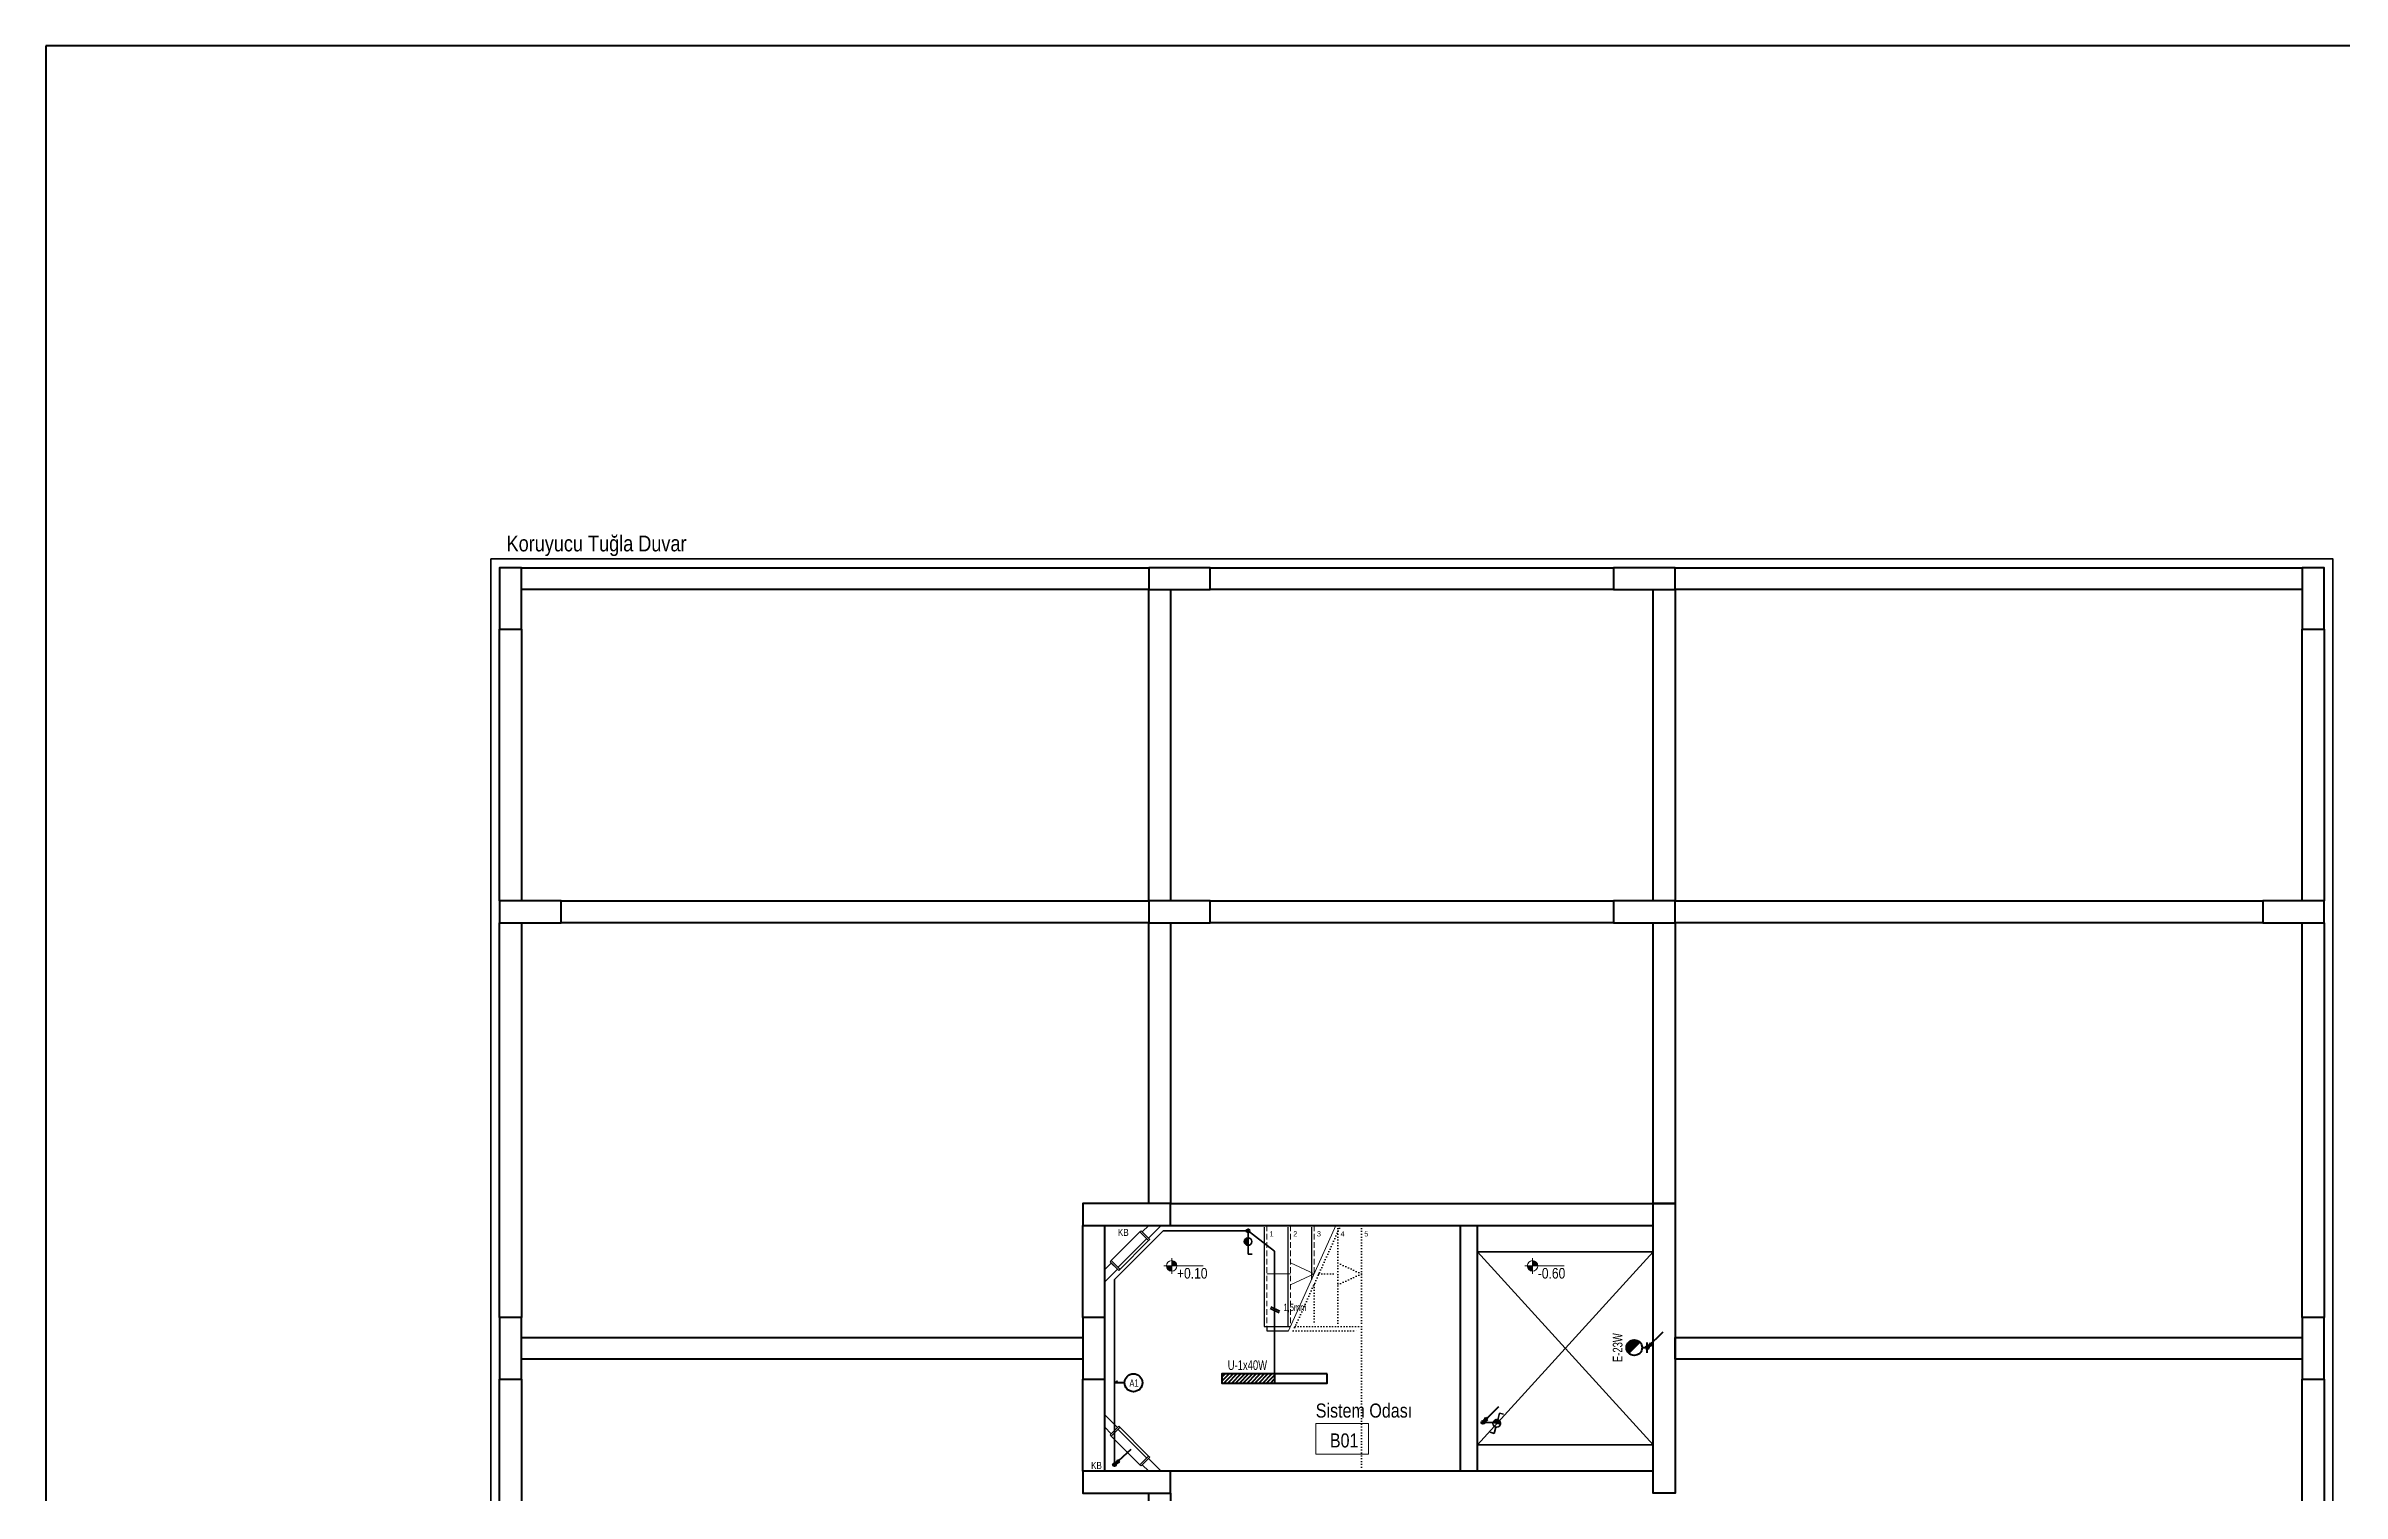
# Model space of a CAD drawing. Header units: millimetres. Extents: x 1852829 to 1882754, y -270850 to -231658.
# Drawn here: x 1853005 to 1855623, y -247996 to -246346 of the extents above; entities that cross this region are included whole.
import ezdxf
from ezdxf.enums import TextEntityAlignment as Align

# ---------------------------------------------------------------- set-up
doc = ezdxf.new("R2010")
doc.units = ezdxf.units.MM
for name, pattern in [('CONTINOUS', [0]), ('CONTINU', [0]), ('izdüşüm arka', [3.175, 0, -3.175]), ('izdüşüm ön', [9.525, 6.35, -3.175]), ('su yalıtım', [30, 12, -18])]:
    doc.linetypes.add(name, pattern=pattern)
for name, color, linetype, lineweight in [('a_ba', 6, 'Continuous', 50), ('a_doğrama', 251, 'Continuous', 20), ('a_duvar', 251, 'Continuous', 35), ('a_görünüş', 32, 'Continuous', 25), ('a_görünüş_ince', 8, 'Continuous', 20), ('a_izdüşüm_arka', 251, 'izdüşüm arka', 30), ('a_izdüşüm_ön', 6, 'izdüşüm ön', 9), ('a_not_kot', 251, 'Continuous', 13), ('a_not_mahal', 253, 'Continuous', 5), ('a_not_misc', 144, 'Continuous', 5), ('a_not_text', 7, 'Continuous', 13), ('a_yalıtım_su', 7, 'su yalıtım', 13), ('a_çerçeve_line', 7, 'Continuous', 50), ('Aydınlatma', 4, 'CONTINOUS', 35), ('Aydınlatma_', 3, 'Continuous', 40), ('Genel', 4, 'CONTINOUS', 40), ('genell', 4, 'Continuous', 25), ('Priz', 6, 'CONTINOUS', 40)]:
    doc.layers.add(name, color=color, linetype=linetype, lineweight=lineweight)
doc.styles.add('Grupcad', font='arial.ttf', dxfattribs={"width": 0.7})
doc.styles.add('OL', font='tsimplex.shx', dxfattribs={"width": 0.8, "height": 12})
doc.styles.get("Standard").update_dxf_attribs({"font": 'ARIALN.TTF'})

# ---------------------------------------------------------------- blocks, each defined once
blk = doc.blocks.new('sembol_kot')
at = {"layer": 'a_not_kot'}
for points in [[(0, 10), (0, 0), (10, 0, 0.414214)], [(0, 0), (-10, 0, 0.414214), (0, -10)]]:
    blk.add_hatch(color=256, dxfattribs=at).paths.add_polyline_path(points)
for p, q in [((0, 15), (0, -15)), ((-15, 0), (60, 0))]:
    blk.add_line(p, q, dxfattribs=at)
blk.add_circle((0, 0), 10, dxfattribs=at)
blk = doc.blocks.new('ASAGIDAN GELEN HAT')
at = {"linetype": 'Continuous'}
blk.add_hatch(color=0, dxfattribs=at).paths.add_polyline_path([(-5.7, -3.4), (-3.5, -5.6), (0, 0)])
h = blk.add_hatch(color=7, dxfattribs=at)
edge = h.paths.add_edge_path()
edge.add_arc((0, 0), 1.75, 0, 360)
at = {"color": 0, "linetype": 'Continuous'}
for p, q in [((-17.8, -17.8), (0, 0)), ((0, 0), (-5.7, -3.4)), ((0, 0), (-3.5, -5.6)), ((-5.7, -3.4), (-3.5, -5.6))]:
    blk.add_line(p, q, dxfattribs=at)
at = {"color": 7, "linetype": 'Continuous'}
blk.add_circle((0, 0), 1.75, dxfattribs=at)
blk = doc.blocks.new('1x40W')
at = {"layer": 'Aydınlatma_', "linetype": 'Continuous'}
h = blk.add_hatch(dxfattribs=at)
h.set_pattern_fill('ANSI31', color=24, scale=25, style=0)
h.set_pattern_definition([(45, (-100917.4605, -42739.956), (-2.20970869, 2.20970869), [])])
h.paths.add_polyline_path([(0, 5.2), (-60, 5.2), (-60, -5.2), (0, -5.2)])
at = {"layer": 'Aydınlatma_', "color": 1, "linetype": 'CONTINU'}
blk.add_line((0, 5.2), (0, -5.2), dxfattribs=at)
blk.add_lwpolyline([(60, 5.2), (-60, 5.2), (-60, -5.2), (60, -5.2)], close=True, dxfattribs=at)
at = {"layer": 'Aydınlatma_', "color": 4, "linetype": 'CONTINU', "style": 'Grupcad', "width": 0.7, "flags": 8}
blk.add_attdef('U-1X40W', text='', height=11, dxfattribs=at).set_placement((-31, 15.2), align=Align.MIDDLE_CENTER)
blk = doc.blocks.new('ETANJ NORMAL ANAHTAR')
at = {"layer": 'Aydınlatma', "linetype": 'CONTINU'}
h = blk.add_hatch(color=6, dxfattribs=at)
edge = h.paths.add_edge_path()
edge.add_arc((0.1, 4.3), 4.32, 270, 450)
edge.add_line((0.1, 8.6), (0.1, 0))
at = {"layer": 'Aydınlatma', "color": 6, "linetype": 'CONTINU'}
for p, q in [((0.1, 18.8), (-4.8, 18.8)), ((0.1, 8.6), (0.1, 18.8)), ((0.1, 0), (0.1, 8.6))]:
    blk.add_line(p, q, dxfattribs=at)
blk.add_circle((0.1, 4.3), 4.32, dxfattribs=at)
blk.add_arc((0.1, 4.3), 4.32, 270, 90, dxfattribs=at)
blk = doc.blocks.new('BUAT (Enerji)')
at = {"layer": 'Priz', "linetype": 'CONTINU'}
h = blk.add_hatch(color=256, dxfattribs=at)
edge = h.paths.add_edge_path()
edge.add_arc((0, 0), 1.75, 0, 360)
blk.add_circle((0, 0), 1.75, dxfattribs=at)
blk = doc.blocks.new('L1-23W')
at = {"layer": 'Aydınlatma_', "linetype": 'CONTINU'}
h = blk.add_hatch(color=1, dxfattribs=at)
edge = h.paths.add_edge_path()
edge.add_arc((0, 14.9), 8.91, 360, 495, ccw=False)
edge.add_arc((0, 14.9), 8.91, 315, 360, ccw=False)
edge.add_line((6.3, 8.6), (-6.3, 21.2))
at = {"layer": 'Aydınlatma_', "color": 1, "linetype": 'CONTINU'}
blk.add_line((6.3, 8.6), (-6.3, 21.2), dxfattribs=at)
at = {"layer": 'Aydınlatma_', "linetype": 'CONTINU'}
blk.add_line((-6, 0), (6, 0), dxfattribs=at)
at = {"layer": 'Aydınlatma_', "linetype": 'CONTINU', "ltscale": 5}
blk.add_line((0, 6), (0, 0), dxfattribs=at)
at = {"layer": 'Aydınlatma_', "color": 1, "linetype": 'CONTINU'}
blk.add_circle((0, 14.9), 8.91, dxfattribs=at)
at = {"layer": 'Aydınlatma_', "color": 4, "linetype": 'CONTINU', "style": 'Grupcad', "width": 0.7, "flags": 8}
blk.add_attdef('L1-23W', text='', height=11, dxfattribs=at).set_placement((0, 33.8), align=Align.MIDDLE_CENTER)
blk = doc.blocks.new('ETANJ VAVIEN ANAHTAR')
at = {"layer": 'Aydınlatma', "linetype": 'CONTINU'}
h = blk.add_hatch(color=6, dxfattribs=at)
edge = h.paths.add_edge_path()
edge.add_arc((0, 4.3), 4.32, 75, 255)
edge.add_line((-1.1, 0.1), (1.1, 8.5))
at = {"layer": 'Aydınlatma', "color": 6, "linetype": 'CONTINU'}
for p, q in [((-11.6, 7.4), (-10.4, 12.1)), ((-4.2, 5.4), (-11.6, 7.4)), ((1.1, 8.5), (-1.1, 0.1)), ((4.2, 3.2), (11.4, 1.3)), ((10.1, -3.3), (11.4, 1.3))]:
    blk.add_line(p, q, dxfattribs=at)
blk.add_circle((0, 4.3), 4.32, dxfattribs=at)
blk.add_arc((0, 4.3), 4.32, 75, 255, dxfattribs=at)

msp = doc.modelspace()

# ---------------------------------------------------------------- linework, layer by layer
at = {"layer": 'a_ba', "color": 253}
for p, q in [((1854187.7, -247796.3), (1854187.7, -247691.3)), ((1854212.7, -247796.3), (1854212.7, -247691.3)), ((1854287.7, -247691.3), (1854837.7, -247691.3)), ((1854617.7, -247691.3), (1854617.7, -247971.3)), ((1854637.7, -247971.3), (1854637.7, -247691.3)), ((1854187.7, -247971.3), (1854187.7, -247866.3)), ((1854212.7, -247971.3), (1854212.7, -247866.3)), ((1854837.7, -247971.3), (1854287.7, -247971.3))]:
    msp.add_line(p, q, dxfattribs=at)
for points in [[(1853522.7, -247011.3), (1853547.7, -247011.3), (1853547.7, -246941.3), (1853522.7, -246941.3)], [(1853547.7, -246941.3), (1854262.7, -246941.3), (1854262.7, -246966.3), (1853547.7, -246966.3)], [(1854332.7, -246966.3), (1854332.7, -246941.3), (1854262.7, -246941.3), (1854262.7, -246966.3)], [(1854262.7, -246966.3), (1854287.7, -246966.3), (1854287.7, -247321.3), (1854262.7, -247321.3)], [(1854332.7, -246941.3), (1854792.7, -246941.3), (1854792.7, -246966.3), (1854332.7, -246966.3)], [(1854862.7, -246966.3), (1854862.7, -246941.3), (1854792.7, -246941.3), (1854792.7, -246966.3)], [(1854837.7, -246966.3), (1854862.7, -246966.3), (1854862.7, -247321.3), (1854837.7, -247321.3)], [(1854862.7, -246941.3), (1855577.7, -246941.3), (1855577.7, -246966.3), (1854862.7, -246966.3)], [(1855577.7, -247011.3), (1855602.7, -247011.3), (1855602.7, -246941.3), (1855577.7, -246941.3)], [(1853522.7, -247011.3), (1853547.7, -247011.3), (1853547.7, -247321.3), (1853522.7, -247321.3)], [(1855577.7, -247011.3), (1855602.7, -247011.3), (1855602.7, -247321.3), (1855577.7, -247321.3)], [(1853522.7, -247321.3), (1853522.7, -247346.3), (1853592.7, -247346.3), (1853592.7, -247321.3)], [(1853592.7, -247321.3), (1854262.7, -247321.3), (1854262.7, -247346.3), (1853592.7, -247346.3)], [(1854332.7, -247346.3), (1854332.7, -247321.3), (1854262.7, -247321.3), (1854262.7, -247346.3)], [(1854332.7, -247321.3), (1854792.7, -247321.3), (1854792.7, -247346.3), (1854332.7, -247346.3)], [(1854862.7, -247346.3), (1854862.7, -247321.3), (1854792.7, -247321.3), (1854792.7, -247346.3)], [(1854862.7, -247321.3), (1855532.7, -247321.3), (1855532.7, -247346.3), (1854862.7, -247346.3)], [(1855532.7, -247321.3), (1855532.7, -247346.3), (1855602.7, -247346.3), (1855602.7, -247321.3)], [(1853522.7, -247346.3), (1853547.7, -247346.3), (1853547.7, -247796.3), (1853522.7, -247796.3)], [(1854262.7, -247346.3), (1854287.7, -247346.3), (1854287.7, -247666.3), (1854262.7, -247666.3)], [(1854837.7, -247346.3), (1854862.7, -247346.3), (1854862.7, -247666.3), (1854837.7, -247666.3)], [(1855577.7, -247346.3), (1855602.7, -247346.3), (1855602.7, -247796.3), (1855577.7, -247796.3)], [(1854287.7, -247691.3), (1854287.7, -247666.3), (1854187.7, -247666.3), (1854187.7, -247691.3)], [(1854837.7, -247666.3), (1854862.7, -247666.3), (1854862.7, -247996.3), (1854837.7, -247996.3), (1854837.7, -247971.3), (1854837.7, -247971.3), (1854837.7, -247691.3), (1854837.7, -247691.3)], [(1853522.7, -247866.3), (1853547.7, -247866.3), (1853547.7, -247796.3), (1853522.7, -247796.3)], [(1854187.7, -247866.3), (1854212.7, -247866.3), (1854212.7, -247796.3), (1854187.7, -247796.3)], [(1855577.7, -247866.3), (1855602.7, -247866.3), (1855602.7, -247796.3), (1855577.7, -247796.3)], [(1853547.7, -247818.8), (1854187.7, -247818.8), (1854187.7, -247843.8), (1853547.7, -247843.8)], [(1854862.7, -247818.8), (1855577.7, -247818.8), (1855577.7, -247843.8), (1854862.7, -247843.8)], [(1853522.7, -247866.3), (1853547.7, -247866.3), (1853547.7, -248316.3), (1853522.7, -248316.3)], [(1855577.7, -247866.3), (1855602.7, -247866.3), (1855602.7, -248316.3), (1855577.7, -248316.3)], [(1854287.7, -247996.3), (1854287.7, -247971.3), (1854187.7, -247971.3), (1854187.7, -247996.3)], [(1854262.7, -247996.3), (1854287.7, -247996.3), (1854287.7, -248271.3), (1854262.7, -248271.3)]]:
    msp.add_lwpolyline(points, close=True, dxfattribs=at)
msp.add_lwpolyline([(1854287.7, -247666.3), (1854837.7, -247666.3)], dxfattribs=at)
at = {"layer": 'a_doğrama'}
for p, q in [((1854218.6, -247732.5), (1854220, -247734)), ((1854218.6, -247930), (1854220, -247928.6))]:
    msp.add_line(p, q, dxfattribs=at)
for points in [[(1854252.6, -247698.6), (1854254, -247697.2)], [(1854252.6, -247698.6), (1854262.5, -247708.5)], [(1854255.4, -247698.6), (1854254, -247697.2)], [(1854260.3, -247706.4), (1854227.8, -247738.9)], [(1854262.5, -247708.5), (1854228.5, -247742.4)], [(1854262.5, -247705.7), (1854263.9, -247707.1)], [(1854263.9, -247707.1), (1854262.5, -247708.5)], [(1854218.6, -247732.5), (1854220, -247731.1)], [(1854218.6, -247732.5), (1854228.5, -247742.4)], [(1854220, -247731.1), (1854229.9, -247741)], [(1854218.6, -247930), (1854228.5, -247920.1)], [(1854218.6, -247930), (1854220, -247931.4)], [(1854220, -247931.4), (1854229.9, -247921.5)], [(1854260.3, -247956.2), (1854227.8, -247923.7)], [(1854262.5, -247954.1), (1854228.5, -247920.1)], [(1854252.6, -247964), (1854262.5, -247954.1)], [(1854263.9, -247955.5), (1854262.5, -247954.1)], [(1854262.5, -247956.9), (1854263.9, -247955.5)], [(1854252.6, -247964), (1854254, -247965.4)], [(1854255.4, -247964), (1854254, -247965.4)]]:
    msp.add_lwpolyline(points, dxfattribs=at)
at = {"layer": 'a_duvar'}
for p, q in [((1854837.7, -247666.3), (1854837.7, -247666.3)), ((1854837.7, -247721.3), (1854637.7, -247721.3)), ((1854837.7, -247941.3), (1854637.7, -247941.3))]:
    msp.add_line(p, q, dxfattribs=at)
msp.add_lwpolyline([(1853512.7, -246931.3), (1855612.7, -246931.3), (1855612.7, -248731.3), (1853512.7, -248731.3)], close=True, dxfattribs=at)
for points in [[(1854262.7, -247691.3), (1854255.4, -247698.6)], [(1854255.4, -247698.6), (1854262.5, -247705.7)], [(1854276.9, -247691.3), (1854262.5, -247705.7)], [(1854220, -247734), (1854212.7, -247741.3)], [(1854227.1, -247741), (1854212.7, -247755.4)], [(1854220, -247734), (1854227.1, -247741)], [(1854227.1, -247921.5), (1854212.7, -247907.1)], [(1854220, -247928.6), (1854212.7, -247921.3)], [(1854220, -247928.6), (1854227.1, -247921.5)], [(1854255.4, -247964), (1854262.5, -247956.9)], [(1854276.9, -247971.3), (1854262.5, -247956.9)], [(1854262.7, -247971.3), (1854255.4, -247964)]]:
    msp.add_lwpolyline(points, dxfattribs=at)
at = {"layer": 'a_görünüş', "color": 251}
for p, q in [((1853005.4, -246346.5), (1853005.4, -248876.8)), ((1854394.2, -247693.3), (1854394.2, -247806.3)), ((1854421.2, -247693.3), (1854421.2, -247806.3)), ((1854448.2, -247693.3), (1854448.2, -247752.9)), ((1854394.2, -247806.3), (1854424.2, -247806.3)), ((1854397.2, -247811.3), (1854422, -247811.3))]:
    msp.add_line(p, q, dxfattribs=at)
msp.add_lwpolyline([(1854397.2, -247806.3), (1854397.2, -247811.3)], dxfattribs=at)
at = {"layer": 'a_görünüş_ince'}
for points in [[(1854252.6, -247698.6), (1854220, -247731.1)], [(1854252.6, -247964), (1854220, -247931.4)]]:
    msp.add_lwpolyline(points, dxfattribs=at)
at = {"layer": 'a_izdüşüm_arka'}
for p, q in [((1854478.2, -247691.3), (1854478.2, -247806.3)), ((1854505.2, -247691.3), (1854505.2, -247806.3)), ((1854456.7, -247746.3), (1854478.2, -247746.3)), ((1854451.2, -247758.5), (1854451.2, -247806.3)), ((1854427.4, -247811.3), (1854500.2, -247811.3)), ((1854429.7, -247806.3), (1854505.2, -247806.3))]:
    msp.add_line(p, q, dxfattribs=at)
for points in [[(1854481.5, -247691.2), (1854427.4, -247811.3)], [(1854505.2, -247746.3), (1854478.2, -247733.8)], [(1854505.2, -247746.3), (1854478.2, -247758.8)], [(1854505.2, -247806.3), (1854505.2, -247971.3)]]:
    msp.add_lwpolyline(points, dxfattribs=at)
at = {"layer": 'a_izdüşüm_ön', "color": 251}
for p, q in [((1854397.2, -247691.3), (1854397.2, -247806.3)), ((1854424.2, -247691.3), (1854424.2, -247806.3)), ((1854451.2, -247691.3), (1854451.2, -247746.3))]:
    msp.add_line(p, q, dxfattribs=at)
at = {"layer": 'a_not_mahal'}
msp.add_lwpolyline([(1854513.1, -247916.8), (1854453.1, -247916.8), (1854453.1, -247951.8), (1854513.1, -247951.8)], close=True, dxfattribs=at)
at = {"layer": 'a_not_misc'}
msp.add_line((1854397.2, -247746.3), (1854424.2, -247746.3), dxfattribs=at)
for points in [[(1854476, -247691.3), (1854422, -247811.3)], [(1854637.7, -247721.3), (1854837.7, -247941.3)], [(1854837.7, -247721.3), (1854637.7, -247941.3)], [(1854451.2, -247746.3), (1854424.2, -247733.8)], [(1854451.2, -247746.3), (1854424.2, -247758.8)]]:
    msp.add_lwpolyline(points, dxfattribs=at)
at = {"layer": 'a_yalıtım_su', "const_width": 1}
msp.add_lwpolyline([(1853522.7, -246941.3), (1855602.7, -246941.3), (1855602.7, -248721.3), (1853522.7, -248721.3)], close=True, dxfattribs=at)
at = {"layer": 'a_çerçeve_line'}
msp.add_lwpolyline([(1872123.9, -249346.5), (1872123.9, -246346.5), (1853005.4, -246346.5), (1853005.4, -249346.5)], close=True, dxfattribs=at)
at = {"layer": 'Aydınlatma'}
for p, q in [((1854375.9, -247705.3), (1854375.9, -247697.3)), ((1854406.2, -247720.6), (1854375.9, -247697.3)), ((1854406.2, -247860.4), (1854406.2, -247720.6)), ((1854223.7, -247870.5), (1854227, -247868.3)), ((1854655.3, -247915.7), (1854643.7, -247915.7))]:
    msp.add_line(p, q, dxfattribs=at)
at = {"layer": 'Aydınlatma', "color": 3}
for p, q in [((1854401, -247785.9), (1854411.4, -247790.7)), ((1854401.9, -247784.1), (1854412.2, -247788.9))]:
    msp.add_line(p, q, dxfattribs=at)
at = {"layer": 'Aydınlatma'}
msp.add_lwpolyline([(1854375.9, -247697.3), (1854279.3, -247697.3), (1854223.7, -247752.9), (1854223.7, -247963.8)], dxfattribs=at)
at = {"layer": 'Priz', "color": 4, "linetype": 'CONTINU'}
msp.add_line((1854235, -247870.5), (1854223.7, -247870.5), dxfattribs=at)
msp.add_circle((1854245.3, -247870.5), 10.2, dxfattribs=at)

# ---------------------------------------------------------------- block references
at = {"layer": 'a_duvar', "xscale": 0.6, "yscale": 0.6, "zscale": 0.6}
for p in [(1854288.9, -247737.3), (1854700.3, -247737.3)]:
    msp.add_blockref('sembol_kot', p, dxfattribs=at)
at = {"layer": 'Aydınlatma', "linetype": 'CONTINU'}
for name, p, rotation in [('ETANJ NORMAL ANAHTAR', (1854376, -247705.3), 180), ('ETANJ VAVIEN ANAHTAR', (1854655.2, -247916.8), 270)]:
    msp.add_blockref(name, p, dxfattribs=dict(at, rotation=rotation))
at = {"layer": 'Aydınlatma_', "linetype": 'CONTINU'}
ref = msp.add_blockref('1x40W', (1854406.2, -247865.7), dxfattribs=at)
ref.add_attrib('U-1X40W', 'U-1x40W', dxfattribs={"color": 4, "linetype": 'CONTINU', "height": 11, "style": 'Grupcad', "width": 0.7}).set_placement((1854375.2, -247850.4), align=Align.MIDDLE_CENTER)
at = {"layer": 'Genel', "linetype": 'CONTINU'}
for p, rotation in [((1854831.1, -247830.5), 180), ((1854643.7, -247915.7), 180), ((1854223.7, -247963.8), 177.9656131705867)]:
    msp.add_blockref('ASAGIDAN GELEN HAT', p, dxfattribs=dict(at, rotation=rotation))
at = {"layer": 'genell', "linetype": 'CONTINU'}
ref = msp.add_blockref('L1-23W', (1854831.1, -247830.5), dxfattribs=dict(at, rotation=90))
ref.add_attrib('L1-23W', 'E-23W', dxfattribs={"layer": 'Aydınlatma_', "color": 4, "linetype": 'CONTINU', "height": 11, "rotation": 90, "style": 'Grupcad', "width": 0.7}).set_placement((1854797.3, -247830.5), align=Align.MIDDLE_CENTER)
at = {"layer": 'Priz', "color": 4, "linetype": 'CONTINU'}
msp.add_blockref('BUAT (Enerji)', (1854375.9, -247697.3), dxfattribs=at)

# ---------------------------------------------------------------- texts
at = {"layer": 'a_not_kot'}
for s, p in [('+0.10', (1854294.9, -247751.7)), ('-0.60', (1854706.3, -247751.7))]:
    msp.add_text(s, height=12, dxfattribs=at).set_placement(p)
at = {"layer": 'a_not_mahal'}
for s, height, p in [('KB', 8, (1854227.6, -247703.1)), ('Sistem Odası', 16, (1854453.1, -247910.2)), ('KB', 8, (1854197, -247968.8))]:
    msp.add_text(s, height=height, dxfattribs=at).set_placement(p)
msp.add_text('B01', height=16, rotation=360, dxfattribs=at).set_placement((1854485.5, -247944.3), align=Align.CENTER)
at = {"layer": 'a_not_text'}
for s, height, p in [('Koruyucu Tuğla Duvar', 18, (1853530.6, -246922.7)), ('1', 6, (1854400.5, -247703.7)), ('2', 6, (1854427.5, -247703.7)), ('3', 6, (1854454.5, -247703.7)), ('4', 6, (1854481.5, -247703.7)), ('5', 6, (1854508.5, -247703.7))]:
    msp.add_text(s, height=height, dxfattribs=at).set_placement(p)
at = {"layer": 'Priz', "color": 3, "linetype": 'CONTINU', "style": 'OL', "width": 0.7}
msp.add_text('1,5mm', height=8.4, rotation=360, dxfattribs=at).set_placement((1854416.4, -247788.8))
at = {"layer": 'Priz', "color": 4, "linetype": 'CONTINU', "style": 'OL', "width": 0.7}
msp.add_text('A1', height=8.4, rotation=360, dxfattribs=at).set_placement((1854240.7, -247875.1))

doc.saveas('drawing.dxf')
